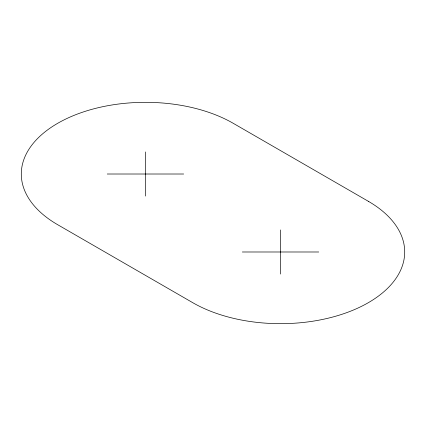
<?xml version="1.0" encoding="UTF-8"?>
<svg xmlns="http://www.w3.org/2000/svg" width="426" height="426" viewBox="0 0 426 426"><rect width="100%" height="100%" fill="white"/><g stroke="black" fill="none" stroke-linecap="round" stroke-linejoin="round"><path stroke-width="0.64" d="M107.261 174.01L183.67 174.01M242.33 251.99L318.739 251.99M280.537 229.933L280.537 274.051M145.463 151.949L145.463 196.066M368.336 201.301L233.262 123.322A124.163 71.685 0 0 0 57.664 123.322A124.163 71.685 0 0 0 57.664 224.699L192.738 302.678A124.163 71.685 0 0 0 368.336 302.678A124.163 71.685 0 0 0 368.336 201.301"/></g></svg>
